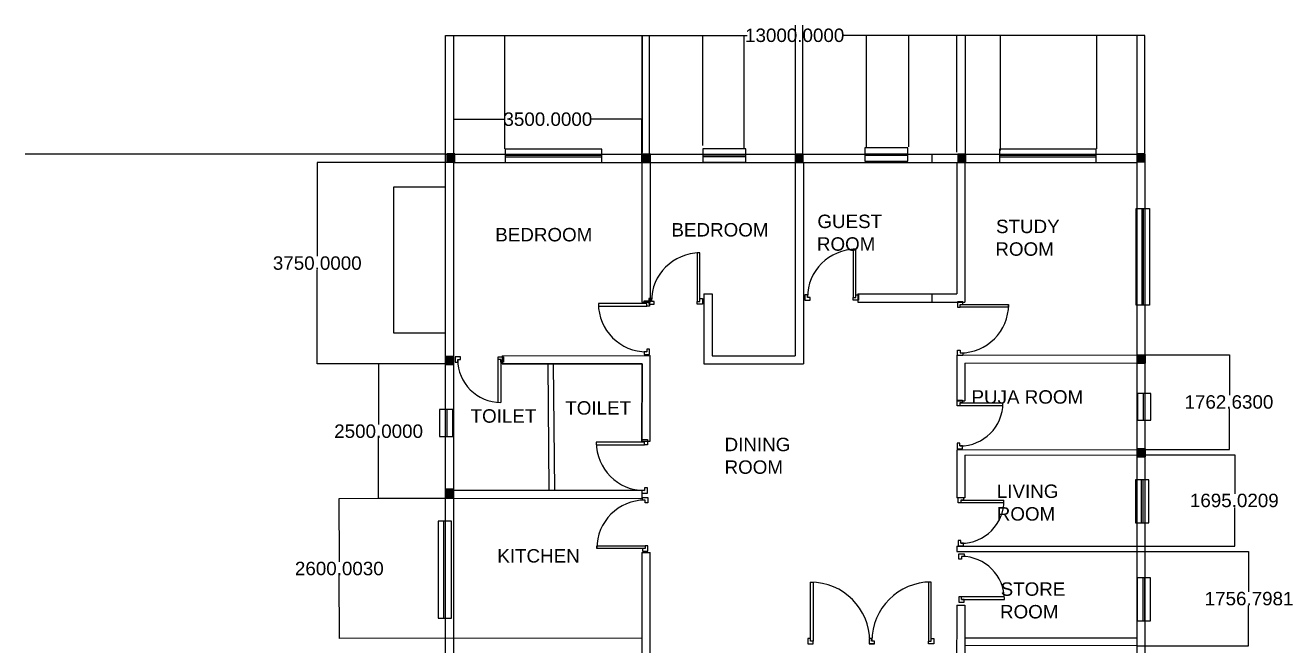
# Model space of a CAD drawing. Header units: millimetres. Extents: x 19768 to 100642, y -9270 to 68190.
# Drawn here: x 20670 to 43996, y 40473 to 52022 of the extents above; entities that cross this region are included whole.
import ezdxf

# ---------------------------------------------------------------- set-up
doc = ezdxf.new("R2010")
doc.units = ezdxf.units.MM
for name, color, linetype in [('chajha', 50, 'Continuous'), ('dimension', 80, 'Continuous'), ('doors', 200, 'Continuous'), ('projection', 255, 'Continuous'), ('text', 240, 'Continuous'), ('wall', 30, 'Continuous'), ('windows', 140, 'Continuous')]:
    doc.layers.add(name, color=color, linetype=linetype)
doc.styles.get("Standard").update_dxf_attribs({"font": 'arial.ttf', "height": 500})

msp = doc.modelspace()

# ---------------------------------------------------------------- hatches: boundary and pattern name
at = {"layer": 'projection', "true_color": 0x9898cc}
h = msp.add_hatch(color=253, dxfattribs=at)
h.dxf.hatch_style = 1
h.paths.add_polyline_path([(28506.76462085627, 49480), (28656.76462085627, 49480), (28656.76462085627, 49630), (28506.76462085627, 49630)])
at = {"layer": 'projection', "true_color": 0xf26722}
h = msp.add_hatch(color=30, dxfattribs=at)
h.dxf.hatch_style = 1
h.paths.add_polyline_path([(28506.76462085627, 49480), (28656.76462085627, 49480), (28656.76462085627, 49630), (28506.76462085627, 49630)])
at = {"layer": 'projection', "true_color": 0x9898cc}
h = msp.add_hatch(color=253, dxfattribs=at)
h.dxf.hatch_style = 1
h.paths.add_polyline_path([(32146.76462085627, 49470), (32296.76462085627, 49470), (32296.76462085627, 49620), (32146.76462085627, 49620)])
at = {"layer": 'projection', "true_color": 0xf26722}
h = msp.add_hatch(color=30, dxfattribs=at)
h.dxf.hatch_style = 1
h.paths.add_polyline_path([(32146.76462085627, 49470), (32296.76462085627, 49470), (32296.76462085627, 49620), (32146.76462085627, 49620)])
at = {"layer": 'projection', "true_color": 0x9898cc}
h = msp.add_hatch(color=253, dxfattribs=at)
h.dxf.hatch_style = 1
h.paths.add_polyline_path([(34986.76462085627, 49470), (35136.76462085627, 49470), (35136.76462085627, 49620), (34986.76462085627, 49620)])
at = {"layer": 'projection', "true_color": 0xf26722}
h = msp.add_hatch(color=30, dxfattribs=at)
h.dxf.hatch_style = 1
h.paths.add_polyline_path([(34986.76462085627, 49470), (35136.76462085627, 49470), (35136.76462085627, 49620), (34986.76462085627, 49620)])
at = {"layer": 'projection', "true_color": 0x9898cc}
h = msp.add_hatch(color=253, dxfattribs=at)
h.dxf.hatch_style = 1
h.paths.add_polyline_path([(38006.76462085627, 49470), (38156.76462085627, 49470), (38156.76462085627, 49620), (38006.76462085627, 49620)])
at = {"layer": 'projection', "true_color": 0xf26722}
h = msp.add_hatch(color=30, dxfattribs=at)
h.dxf.hatch_style = 1
h.paths.add_polyline_path([(38006.76462085627, 49470), (38156.76462085627, 49470), (38156.76462085627, 49620), (38006.76462085627, 49620)])
at = {"layer": 'projection', "true_color": 0x9898cc}
h = msp.add_hatch(color=253, dxfattribs=at)
h.dxf.hatch_style = 1
h.paths.add_polyline_path([(41336.76462085627, 49480), (41486.76462085627, 49480), (41486.76462085627, 49630), (41336.76462085627, 49630)])
at = {"layer": 'projection', "true_color": 0xf26722}
h = msp.add_hatch(color=30, dxfattribs=at)
h.dxf.hatch_style = 1
h.paths.add_polyline_path([(41336.76462085627, 49480), (41486.76462085627, 49480), (41486.76462085627, 49630), (41336.76462085627, 49630)])
at = {"layer": 'projection', "true_color": 0x9898cc}
h = msp.add_hatch(color=253, dxfattribs=at)
h.dxf.hatch_style = 1
h.paths.add_polyline_path([(28486.76462085627, 45710), (28636.76462085627, 45710), (28636.76462085627, 45860), (28486.76462085627, 45860)])
at = {"layer": 'projection', "true_color": 0xf26722}
h = msp.add_hatch(color=30, dxfattribs=at)
h.dxf.hatch_style = 1
h.paths.add_polyline_path([(28486.76462085627, 45710), (28636.76462085627, 45710), (28636.76462085627, 45860), (28486.76462085627, 45860)])
at = {"layer": 'projection', "true_color": 0x9898cc}
h = msp.add_hatch(color=253, dxfattribs=at)
h.dxf.hatch_style = 1
h.paths.add_polyline_path([(41346.76462085627, 45730), (41496.76462085627, 45730), (41496.76462085627, 45880), (41346.76462085627, 45880)])
at = {"layer": 'projection', "true_color": 0xf26722}
h = msp.add_hatch(color=30, dxfattribs=at)
h.dxf.hatch_style = 1
h.paths.add_polyline_path([(41346.76462085627, 45730), (41496.76462085627, 45730), (41496.76462085627, 45880), (41346.76462085627, 45880)])
at = {"layer": 'projection', "true_color": 0x9898cc}
h = msp.add_hatch(color=253, dxfattribs=at)
h.dxf.hatch_style = 1
h.paths.add_polyline_path([(41346.76462085627, 43990), (41496.76462085627, 43990), (41496.76462085627, 44140), (41346.76462085627, 44140)])
at = {"layer": 'projection', "true_color": 0xf26722}
h = msp.add_hatch(color=30, dxfattribs=at)
h.dxf.hatch_style = 1
h.paths.add_polyline_path([(41346.76462085627, 43990), (41496.76462085627, 43990), (41496.76462085627, 44140), (41346.76462085627, 44140)])
at = {"layer": 'projection', "true_color": 0x9898cc}
h = msp.add_hatch(color=253, dxfattribs=at)
h.dxf.hatch_style = 1
h.paths.add_polyline_path([(28476.76462085627, 43240), (28626.76462085627, 43240), (28626.76462085627, 43390), (28476.76462085627, 43390)])
at = {"layer": 'projection', "true_color": 0xf26722}
h = msp.add_hatch(color=30, dxfattribs=at)
h.dxf.hatch_style = 1
h.paths.add_polyline_path([(28476.76462085627, 43240), (28626.76462085627, 43240), (28626.76462085627, 43390), (28476.76462085627, 43390)])

# ---------------------------------------------------------------- linework, layer by layer
at = {"layer": 'chajha'}
msp.add_lwpolyline([(27520.92415479338, 46296.35129362321), (28486.76462085627, 46296.35129362321), (28486.76462085627, 49005.38857436262), (27520.92415479338, 49005.38857436262)], close=True, dxfattribs=at)
at = {"layer": 'dimension'}
for p, q in [((28486.76462085627, 49617.77561996401), (28486.76462085627, 51830.18)), ((28486.94462085627, 51830), (34091.46657174303, 51830)), ((41486.58462085627, 51830), (35882.0626699695, 51830)), ((41486.76462085627, 49617.77561996401), (41486.76462085627, 51830.18)), ((28636.76462085627, 49467.77561996401), (28636.76462085627, 50270.18)), ((28636.94462085627, 50270), (29576.9031338167, 50270)), ((32136.58462085627, 50270), (31196.62610789583, 50270)), ((32136.76462085627, 49467.77561996401), (32136.76462085627, 50270.18)), ((28486.70212085628, 49617.71311996404), (20669.82000000001, 49617.71311996404)), ((28636.70212085628, 49467.71311996404), (26099.82000000003, 49467.71311996404)), ((26100.00000000003, 49467.53311996404), (26100.00000000003, 47720.53163292447)), ((28486.76462085627, 49617.71311996401), (41486.76462085627, 49617.71311996401)), ((28486.76462085627, 28617.71311996401), (28486.76462085627, 49617.71311996401)), ((41486.76462085627, 49617.71311996401), (41486.76462085627, 28617.71311996401)), ((26100.00000000003, 45717.89311996403), (26100.00000000003, 47464.89460700359)), ((41336.59161113141, 45887.65287463659), (43058.13835543521, 45890.35581708457)), ((43057.95863826865, 45890.17553469486), (43059.14139332813, 45136.86015298125)), ((28636.70212085628, 45717.71311996403), (26099.82000000003, 45717.71311996403)), ((28636.70212093329, 45717.71302183499), (27236.1530879556, 45715.51406706118)), ((27236.33337034532, 45715.33434989462), (27238.09511847178, 44593.24913729287)), ((43060.72551545529, 44127.90774534675), (43059.54276039581, 44881.22312706037)), ((27240.25796591929, 43215.69743083026), (27238.49621779283, 44337.78264343202)), ((41339.35905354119, 44125.02508573221), (43060.90579784501, 44127.72802818019)), ((41336.82712085628, 44025.02088904569), (43160.18000000004, 44025.02088904569)), ((43160.00000000004, 44024.84088904568), (43160.00000000004, 43305.24369145327)), ((28636.70212115267, 43217.70984609723), (26503.59538663941, 43211.14040499085)), ((26503.77594013862, 43210.96096019733), (26507.38540039556, 42038.96415600264)), ((28640.62728173043, 43217.71610321435), (27240.07824875273, 43215.51714844054)), ((43160.00000000004, 42330.18000000001), (43160.00000000004, 43049.77719759243)), ((41336.82712085628, 42330.00000000001), (43160.18000000004, 42330.00000000001)), ((41336.82712085628, 42230.00000000001), (43410.18000000003, 42230.00000000001)), ((43410.00000000003, 42229.82000000001), (43410.00000000003, 41479.3341874047)), ((26511.78215945908, 40611.3303258871), (26508.17269920214, 41783.32713008178)), ((43410.00000000003, 40473.38188094855), (43410.00000000003, 41223.86769354386)), ((28644.70944917881, 40617.71921349427), (26511.60271466556, 40611.14977238789)), ((41336.82712085628, 40473.20188094855), (43410.18000000003, 40473.20188094855))]:
    msp.add_line(p, q, dxfattribs=at)
for points in [[(28486.94462085627, 51830.03), (28486.94462085627, 51829.97), (28486.76462085627, 51830)], [(41486.58462085627, 51830.03), (41486.58462085627, 51829.97), (41486.76462085627, 51830)], [(28636.94462085627, 50270.03), (28636.94462085627, 50269.97), (28636.76462085627, 50270)], [(32136.58462085627, 50270.03), (32136.58462085627, 50269.97), (32136.76462085627, 50270)], [(20669.97000000001, 49617.53311996404), (20670.03000000001, 49617.53311996404), (20670.00000000001, 49617.71311996404)], [(26099.97000000003, 49467.53311996404), (26100.03000000003, 49467.53311996404), (26100.00000000003, 49467.71311996404)], [(43057.98863823168, 45890.17558179679), (43057.92863830563, 45890.17548759293), (43057.95835565707, 45890.355534473)], [(26099.97000000003, 45717.89311996403), (26100.03000000003, 45717.89311996403), (26100.00000000003, 45717.71311996403)], [(27236.36337030834, 45715.33439699655), (27236.30337038229, 45715.33430279269), (27236.33308773374, 45715.51434967276)], [(43060.75551541831, 44127.90779244868), (43060.69551549227, 44127.90769824482), (43060.72579806687, 44127.72774556862)], [(43159.97000000004, 44024.84088904568), (43160.03000000004, 44024.84088904568), (43160.00000000004, 44025.02088904569)], [(26503.80593999635, 43210.96105258948), (26503.7459402809, 43210.96086780519), (26503.77538578578, 43211.14095934369)], [(27240.28796588231, 43215.69747793219), (27240.22796595627, 43215.69738372833), (27240.25824853087, 43215.51743105212)], [(43159.97000000004, 42330.18000000001), (43160.03000000004, 42330.18000000001), (43160.00000000004, 42330.00000000001)], [(43409.97000000003, 42229.82000000001), (43410.03000000003, 42229.82000000001), (43410.00000000003, 42230.00000000001)], [(26511.8121593168, 40611.33041827925), (26511.75215960135, 40611.33023349496), (26511.78271381192, 40611.15032674074)], [(43409.97000000003, 40473.38188094855), (43410.03000000003, 40473.38188094855), (43410.00000000003, 40473.20188094855)]]:
    msp.add_solid(points, dxfattribs=at)
at = {"layer": 'doors'}
for p, q in [((36113.05803951899, 47852.93839944125), (36063.05803951899, 47852.93839944125)), ((36063.05803951899, 47852.93839944125), (36063.05803951899, 46952.93839944125)), ((36113.05803951899, 46952.93839944125), (36113.05803951899, 47852.93839944125)), ((33213.05803951899, 47782.93839944125), (33163.05803951899, 47782.93839944125)), ((33163.05803951899, 47782.93839944125), (33163.05803951899, 46882.93839944125)), ((33213.05803951899, 46882.93839944125), (33213.05803951899, 47782.93839944125)), ((32177.06160055875, 46843.05803951899), (32177.06160055875, 46893.05803951899)), ((32177.06160055875, 46893.05803951899), (32277.06160055875, 46893.05803951899)), ((32313.05803951899, 46932.93839944125), (32263.05803951899, 46932.93839944125)), ((32263.05803951899, 46932.93839944125), (32263.05803951899, 46832.93839944125)), ((32277.06160055875, 46893.05803951899), (32277.06160055875, 46793.05803951899)), ((32313.05803951899, 46882.93839944125), (32313.05803951899, 46932.93839944125)), ((33213.05803951899, 46882.93839944125), (33213.05803951899, 46932.93839944125)), ((33213.05803951899, 46932.93839944125), (33263.05803951899, 46932.93839944125)), ((33263.05803951899, 46932.93839944125), (33263.05803951899, 46832.93839944125)), ((35213.05803951899, 47002.93839944125), (35163.05803951899, 47002.93839944125)), ((35163.05803951899, 47002.93839944125), (35163.05803951899, 46902.93839944125)), ((35163.05803951899, 46902.93839944125), (35263.05803951899, 46902.93839944125)), ((35213.05803951899, 46952.93839944125), (35213.05803951899, 47002.93839944125)), ((35263.05803951899, 46952.93839944125), (35213.05803951899, 46952.93839944125)), ((35263.05803951899, 46902.93839944125), (35263.05803951899, 46952.93839944125)), ((36063.05803951899, 46952.93839944125), (36113.05803951899, 46952.93839944125)), ((36063.05803951899, 46902.93839944125), (36063.05803951899, 46952.93839944125)), ((36163.05803951899, 46902.93839944125), (36063.05803951899, 46902.93839944125)), ((36113.05803951899, 46952.93839944125), (36113.05803951899, 47002.93839944125)), ((36113.05803951899, 47002.93839944125), (36163.05803951899, 47002.93839944125)), ((36163.05803951899, 47002.93839944125), (36163.05803951899, 46902.93839944125)), ((31327.06160055875, 46843.05803951899), (31327.06160055875, 46793.05803951899)), ((32227.06160055875, 46843.05803951899), (31327.06160055875, 46843.05803951899)), ((31327.06160055875, 46793.05803951899), (32227.06160055875, 46793.05803951899)), ((32227.06160055875, 46843.05803951899), (32177.06160055875, 46843.05803951899)), ((32227.06160055875, 46793.05803951899), (32227.06160055875, 46843.05803951899)), ((32277.06160055875, 46793.05803951899), (32227.06160055875, 46793.05803951899)), ((32263.05803951899, 46832.93839944125), (32363.05803951899, 46832.93839944125)), ((32363.05803951899, 46882.93839944125), (32313.05803951899, 46882.93839944125)), ((32363.05803951899, 46832.93839944125), (32363.05803951899, 46882.93839944125)), ((33163.05803951899, 46882.93839944125), (33213.05803951899, 46882.93839944125)), ((33163.05803951899, 46832.93839944125), (33163.05803951899, 46882.93839944125)), ((33263.05803951899, 46832.93839944125), (33163.05803951899, 46832.93839944125)), ((38102.93839944125, 46873.05803951899), (38002.93839944125, 46873.05803951899)), ((38002.93839944125, 46873.05803951899), (38002.93839944125, 46773.05803951899)), ((38002.93839944125, 46773.05803951899), (38052.93839944125, 46773.05803951899)), ((38052.93839944125, 46773.05803951899), (38052.93839944125, 46823.05803951899)), ((38052.93839944125, 46823.05803951899), (38102.93839944125, 46823.05803951899)), ((38052.93839944125, 46823.05803951899), (38952.93839944125, 46823.05803951899)), ((38952.93839944125, 46773.05803951899), (38052.93839944125, 46773.05803951899)), ((38102.93839944125, 46823.05803951899), (38102.93839944125, 46873.05803951899)), ((38952.93839944125, 46823.05803951899), (38952.93839944125, 46773.05803951899)), ((32227.06160055875, 45993.05803951899), (32227.06160055875, 45943.05803951899)), ((32277.06160055875, 45993.05803951899), (32227.06160055875, 45993.05803951899)), ((32277.06160055875, 45893.05803951899), (32277.06160055875, 45993.05803951899)), ((38002.93839944125, 45873.05803951899), (38002.93839944125, 45973.05803951899)), ((38002.93839944125, 45973.05803951899), (38052.93839944125, 45973.05803951899)), ((38052.93839944125, 45973.05803951899), (38052.93839944125, 45923.05803951899)), ((28762.17984273109, 45852.9252451879), (28662.17984273109, 45852.9252451879)), ((28662.17984273109, 45852.9252451879), (28662.17984273109, 45752.9252451879)), ((28662.17984273109, 45752.9252451879), (28712.17984273109, 45752.9252451879)), ((28712.17984273109, 45752.9252451879), (28712.17984273109, 45802.9252451879)), ((28712.17984273109, 45802.9252451879), (28762.17984273109, 45802.9252451879)), ((28762.17984273109, 45802.9252451879), (28762.17984273109, 45852.9252451879)), ((29462.17984273109, 45802.9252451879), (29462.17984273109, 45852.9252451879)), ((29462.17984273109, 45852.9252451879), (29562.17984273109, 45852.9252451879)), ((29462.17984273109, 45002.9252451879), (29462.17984273109, 45802.9252451879)), ((29512.17984273109, 45802.9252451879), (29462.17984273109, 45802.9252451879)), ((29512.17984273109, 45802.9252451879), (29512.17984273109, 45002.9252451879)), ((29512.17984273109, 45752.9252451879), (29512.17984273109, 45802.9252451879)), ((29562.17984273109, 45752.9252451879), (29512.17984273109, 45752.9252451879)), ((29562.17984273109, 45852.9252451879), (29562.17984273109, 45752.9252451879)), ((32227.06160055875, 45943.05803951899), (32177.06160055875, 45943.05803951899)), ((32177.06160055875, 45943.05803951899), (32177.06160055875, 45893.05803951899)), ((32177.06160055875, 45893.05803951899), (32277.06160055875, 45893.05803951899)), ((38102.93839944125, 45873.05803951899), (38002.93839944125, 45873.05803951899)), ((38052.93839944125, 45923.05803951899), (38102.93839944125, 45923.05803951899)), ((38102.93839944125, 45923.05803951899), (38102.93839944125, 45873.05803951899)), ((37997.0747548121, 44942.17984273109), (37997.0747548121, 45042.17984273109)), ((37997.0747548121, 45042.17984273109), (38097.0747548121, 45042.17984273109)), ((38097.0747548121, 45042.17984273109), (38097.0747548121, 44992.17984273109)), ((38047.0747548121, 44942.17984273109), (37997.0747548121, 44942.17984273109)), ((38047.0747548121, 44992.17984273109), (38847.0747548121, 44992.17984273109)), ((38097.0747548121, 44992.17984273109), (38047.0747548121, 44992.17984273109)), ((38047.0747548121, 44992.17984273109), (38047.0747548121, 44942.17984273109)), ((38847.0747548121, 44942.17984273109), (38047.0747548121, 44942.17984273109)), ((31287.06160055875, 44263.05803951899), (31287.06160055875, 44213.05803951899)), ((32187.06160055875, 44263.05803951899), (31287.06160055875, 44263.05803951899)), ((31287.06160055875, 44213.05803951899), (32187.06160055875, 44213.05803951899)), ((32137.06160055875, 44263.05803951899), (32137.06160055875, 44313.05803951899)), ((32137.06160055875, 44313.05803951899), (32237.06160055875, 44313.05803951899)), ((32187.06160055875, 44263.05803951899), (32137.06160055875, 44263.05803951899)), ((32187.06160055875, 44213.05803951899), (32187.06160055875, 44263.05803951899)), ((32237.06160055875, 44213.05803951899), (32187.06160055875, 44213.05803951899)), ((32237.06160055875, 44313.05803951899), (32237.06160055875, 44213.05803951899)), ((38047.0747548121, 44242.17984273109), (37997.0747548121, 44242.17984273109)), ((37997.0747548121, 44242.17984273109), (37997.0747548121, 44142.17984273109)), ((37997.0747548121, 44142.17984273109), (38097.0747548121, 44142.17984273109)), ((38047.0747548121, 44192.17984273109), (38047.0747548121, 44242.17984273109)), ((38097.0747548121, 44192.17984273109), (38047.0747548121, 44192.17984273109)), ((38097.0747548121, 44142.17984273109), (38097.0747548121, 44192.17984273109)), ((32187.06160055875, 43413.05803951899), (32187.06160055875, 43363.05803951899)), ((32237.06160055875, 43413.05803951899), (32187.06160055875, 43413.05803951899)), ((32237.06160055875, 43313.05803951899), (32237.06160055875, 43413.05803951899)), ((32187.06160055875, 43363.05803951899), (32137.06160055875, 43363.05803951899)), ((32137.06160055875, 43363.05803951899), (32137.06160055875, 43313.05803951899)), ((32137.06160055875, 43313.05803951899), (32237.06160055875, 43313.05803951899)), ((32147.06160055875, 43186.94196048101), (32147.06160055875, 43236.94196048101)), ((32147.06160055875, 43236.94196048101), (32247.06160055875, 43236.94196048101)), ((32197.06160055875, 43186.94196048101), (32147.06160055875, 43186.94196048101)), ((32197.06160055875, 43136.94196048101), (32197.06160055875, 43186.94196048101)), ((32247.06160055875, 43236.94196048101), (32247.06160055875, 43136.94196048101)), ((38017.0747548121, 43132.17984273109), (38017.0747548121, 43232.17984273109)), ((38017.0747548121, 43232.17984273109), (38117.0747548121, 43232.17984273109)), ((38067.0747548121, 43182.17984273109), (38867.0747548121, 43182.17984273109)), ((38117.0747548121, 43182.17984273109), (38067.0747548121, 43182.17984273109)), ((38067.0747548121, 43182.17984273109), (38067.0747548121, 43132.17984273109)), ((38117.0747548121, 43232.17984273109), (38117.0747548121, 43182.17984273109)), ((32247.06160055875, 43136.94196048101), (32197.06160055875, 43136.94196048101)), ((38067.0747548121, 43132.17984273109), (38017.0747548121, 43132.17984273109)), ((38867.0747548121, 43132.17984273109), (38067.0747548121, 43132.17984273109)), ((31297.06160055875, 42286.94196048101), (31297.06160055875, 42336.94196048101)), ((31297.06160055875, 42336.94196048101), (32197.06160055875, 42336.94196048101)), ((32197.06160055875, 42286.94196048101), (31297.06160055875, 42286.94196048101)), ((32197.06160055875, 42286.94196048101), (32147.06160055875, 42286.94196048101)), ((32147.06160055875, 42286.94196048101), (32147.06160055875, 42236.94196048101)), ((32147.06160055875, 42236.94196048101), (32247.06160055875, 42236.94196048101)), ((32197.06160055875, 42336.94196048101), (32197.06160055875, 42286.94196048101)), ((32247.06160055875, 42336.94196048101), (32197.06160055875, 42336.94196048101)), ((32247.06160055875, 42236.94196048101), (32247.06160055875, 42336.94196048101)), ((38067.0747548121, 42432.17984273109), (38017.0747548121, 42432.17984273109)), ((38017.0747548121, 42432.17984273109), (38017.0747548121, 42332.17984273109)), ((38017.0747548121, 42332.17984273109), (38117.0747548121, 42332.17984273109)), ((38067.0747548121, 42382.17984273109), (38067.0747548121, 42432.17984273109)), ((38117.0747548121, 42382.17984273109), (38067.0747548121, 42382.17984273109)), ((38117.0747548121, 42332.17984273109), (38117.0747548121, 42382.17984273109)), ((38024.74062888006, 42087.82015726891), (38024.74062888006, 42187.82015726891)), ((38024.74062888006, 42187.82015726891), (38124.74062888006, 42187.82015726891)), ((38074.74062888006, 42087.82015726891), (38024.74062888006, 42087.82015726891)), ((38124.74062888006, 42137.82015726891), (38074.74062888006, 42137.82015726891)), ((38074.74062888006, 42137.82015726891), (38074.74062888006, 42087.82015726891)), ((38124.74062888006, 42187.82015726891), (38124.74062888006, 42137.82015726891)), ((35271.55047629529, 40559.12748180868), (35271.55047629529, 41659.12748180868)), ((35271.55047629529, 41659.12748180868), (35321.55047629529, 41659.12748180868)), ((35321.55047629529, 41659.12748180868), (35321.55047629528, 40559.12748180868)), ((37510.87251819132, 41661.99566315708), (37460.87251819132, 41661.99566315708)), ((37460.87251819132, 41661.99566315708), (37460.87251819133, 40561.99566315708)), ((37510.87251819132, 40561.99566315708), (37510.87251819132, 41661.99566315708)), ((38074.74062888006, 41387.82015726891), (38024.74062888006, 41387.82015726891)), ((38024.74062888006, 41387.82015726891), (38024.74062888006, 41287.82015726891)), ((38024.74062888006, 41287.82015726891), (38124.74062888006, 41287.82015726891)), ((38874.74062888006, 41387.82015726891), (38074.74062888006, 41387.82015726891)), ((38074.74062888006, 41337.82015726891), (38074.74062888006, 41387.82015726891)), ((38074.74062888006, 41337.82015726891), (38874.74062888006, 41337.82015726891)), ((38124.74062888006, 41337.82015726891), (38074.74062888006, 41337.82015726891)), ((38124.74062888006, 41287.82015726891), (38124.74062888006, 41337.82015726891)), ((35271.55047629529, 40609.12748180868), (35221.55047629529, 40609.12748180868)), ((35221.55047629529, 40609.12748180868), (35221.55047629529, 40509.12748180868)), ((35271.55047629529, 40559.12748180868), (35271.55047629529, 40609.12748180868)), ((36410.87251819133, 40611.99566315708), (36360.87251819133, 40611.99566315708)), ((36360.87251819133, 40611.99566315708), (36360.87251819133, 40511.99566315708)), ((36410.87251819133, 40561.99566315708), (36410.87251819133, 40611.99566315708)), ((37510.87251819132, 40561.99566315708), (37510.87251819132, 40611.99566315708)), ((37510.87251819132, 40611.99566315708), (37560.87251819132, 40611.99566315708)), ((37560.87251819132, 40611.99566315708), (37560.87251819132, 40511.99566315708)), ((35221.55047629529, 40509.12748180868), (35321.55047629528, 40509.12748180868)), ((35221.55047629529, 40509.12748180868), (35321.55047629528, 40509.12748180868)), ((35321.55047629528, 40559.12748180868), (35271.55047629529, 40559.12748180868)), ((35321.55047629528, 40509.12748180868), (35321.55047629528, 40559.12748180868)), ((36460.87251819133, 40511.99566315708), (36360.87251819133, 40511.99566315708)), ((36360.87251819133, 40511.99566315708), (36460.87251819133, 40511.99566315708)), ((36460.87251819133, 40561.99566315708), (36410.87251819133, 40561.99566315708)), ((36460.87251819133, 40511.99566315708), (36460.87251819133, 40561.99566315708)), ((37460.87251819133, 40511.99566315708), (37460.87251819133, 40561.99566315708)), ((37460.87251819133, 40561.99566315708), (37510.87251819132, 40561.99566315708)), ((37560.87251819132, 40511.99566315708), (37460.87251819133, 40511.99566315708)), ((37560.87251819132, 40511.99566315708), (37460.87251819133, 40511.99566315708))]:
    msp.add_line(p, q, dxfattribs=at)
for centre, radius, start, end in [((36113.05803951899, 46952.93839944125), 900, 90, 180), ((33213.05803951899, 46882.93839944125), 900, 90, 180), ((32227.06160055875, 46843.05803951899), 900, 180, 270), ((38052.93839944125, 46823.05803951899), 900, 270, 0), ((29512.17984273109, 45802.9252451879), 800, 180, 270), ((38047.0747548121, 44992.17984273109), 800, 270, 0), ((32187.06160055875, 44263.05803951899), 900, 180, 270), ((32197.06160055875, 42286.94196048101), 900, 90, 180), ((38067.0747548121, 43182.17984273109), 800, 270, 0), ((38074.74062888006, 41337.82015726891), 800, 0, 90), ((35271.55047629529, 40559.12748180868), 1100, 0, 90), ((37510.87251819132, 40561.99566315708), 1100, 90, 180)]:
    msp.add_arc(centre, radius, start, end, dxfattribs=at)
at = {"layer": 'projection'}
for p, q in [((34990, 49640), (34990, 52022.09594631213)), ((35130, 49610), (35130, 52022.09594631213)), ((28636.76462085627, 49617.71311996401), (28636.76462085627, 51830.00000000001)), ((29590, 51720), (29590, 51830)), ((32140, 49630), (32140, 51830.00000000001)), ((32140, 51830.00000000001), (32140, 49650)), ((32280, 49610), (32280, 51830.00000000001)), ((33270, 49780), (33270, 51830.00000000001)), ((34040, 49740), (34040, 51830.00000000001)), ((36310, 49760), (36310, 51830.00000000001)), ((37100, 49760), (37100, 51830.00000000001)), ((37990, 49660), (37990, 51830.00000000001)), ((38150, 49620), (38150, 51830.00000000001)), ((38800, 49690), (38800, 51830.00000000001)), ((40590, 49720), (40590, 51830.00000000001)), ((41340, 49620), (41340, 51830.00000000001)), ((29590, 49720), (29590, 51720)), ((28656.76462085627, 49480), (28656.76462085627, 49480)), ((28656.76462085627, 49480), (28656.76462085627, 49480)), ((28656.76462085627, 49480), (28656.76462085627, 49480)), ((28656.76462085627, 49480), (28656.76462085627, 49480)), ((32296.76462085627, 49470), (32296.76462085627, 49470)), ((32296.76462085627, 49470), (32296.76462085627, 49470)), ((32296.76462085627, 49470), (32296.76462085627, 49470)), ((32296.76462085627, 49470), (32296.76462085627, 49470)), ((35136.76462085627, 49470), (35136.76462085627, 49470)), ((35136.76462085627, 49470), (35136.76462085627, 49470)), ((35136.76462085627, 49470), (35136.76462085627, 49470)), ((35136.76462085627, 49470), (35136.76462085627, 49470)), ((37530, 49467.71311996401), (37529.99999999999, 49617.71311996401)), ((38156.76462085627, 49470), (38156.76462085627, 49470)), ((38156.76462085627, 49470), (38156.76462085627, 49470)), ((38156.76462085627, 49470), (38156.76462085627, 49470)), ((38156.76462085627, 49470), (38156.76462085627, 49470)), ((41486.76462085627, 49480), (41486.76462085627, 49480)), ((41486.76462085627, 49480), (41486.76462085627, 49480)), ((41486.76462085627, 49480), (41486.76462085627, 49480)), ((41486.76462085627, 49480), (41486.76462085627, 49480)), ((37530.00000000001, 46870), (37530, 47019.99999999999)), ((41496.76462085627, 45730), (41496.76462085627, 45730)), ((41496.76462085627, 45730), (41496.76462085627, 45730)), ((41496.76462085627, 45730), (41496.76462085627, 45730)), ((41496.76462085627, 45730), (41496.76462085627, 45730)), ((28636.76462085627, 45710), (28636.76462085627, 45710)), ((28636.76462085627, 45710), (28636.76462085627, 45710)), ((28636.76462085627, 45710), (28636.76462085627, 45710)), ((28636.76462085627, 45710), (28636.76462085627, 45710)), ((41496.76462085627, 43990), (41496.76462085627, 43990)), ((41496.76462085627, 43990), (41496.76462085627, 43990)), ((41496.76462085627, 43990), (41496.76462085627, 43990)), ((41496.76462085627, 43990), (41496.76462085627, 43990)), ((28626.76462085627, 43240), (28626.76462085627, 43240)), ((28626.76462085627, 43240), (28626.76462085627, 43240)), ((28626.76462085627, 43240), (28626.76462085627, 43240)), ((28626.76462085627, 43240), (28626.76462085627, 43240))]:
    msp.add_line(p, q, dxfattribs=at)
at = {"layer": 'wall'}
for p, q in [((28656.76462085627, 49630), (28506.76462085627, 49630)), ((28506.76462085627, 49630), (28506.76462085627, 49480)), ((28506.76462085627, 49480), (28656.76462085627, 49480)), ((28636.76462085627, 49467.71311996401), (41336.76462085627, 49467.71311996401)), ((28636.76462085627, 28767.71311996401), (28636.76462085627, 49467.71311996401)), ((28656.76462085627, 49480), (28656.76462085627, 49630)), ((32136.76462085627, 49467.71311996401), (32136.76462085627, 46870)), ((32296.76462085627, 49620), (32146.76462085627, 49620)), ((32146.76462085627, 49620), (32146.76462085627, 49470)), ((32146.76462085627, 49470), (32296.76462085627, 49470)), ((32286.76462085627, 49467.71311996401), (32286.76462085627, 46870)), ((32296.76462085627, 49470), (32296.76462085627, 49620)), ((35136.76462085627, 49620), (34986.76462085627, 49620)), ((34986.76462085627, 49620), (34986.76462085627, 49470)), ((34986.76462085627, 49470), (35136.76462085627, 49470)), ((34987.75479428307, 49467.71311996401), (34987.75479428307, 45869.99999999999)), ((35136.76462085627, 49470), (35136.76462085627, 49620)), ((35137.75479428307, 49467.71311996401), (35137.75479428307, 45717.71311996401)), ((37987.75479453902, 49467.7218825607), (37987.61180520779, 47020)), ((38156.76462085627, 49620), (38006.76462085627, 49620)), ((38006.76462085627, 49620), (38006.76462085627, 49470)), ((38006.76462085627, 49470), (38156.76462085627, 49470)), ((38137.75479428307, 49467.71311996401), (38137.60304286704, 46870)), ((38156.76462085627, 49470), (38156.76462085627, 49620)), ((41486.76462085627, 49630), (41336.76462085627, 49630)), ((41336.76462085627, 49630), (41336.76462085627, 49480)), ((41336.76462085627, 49480), (41486.76462085627, 49480)), ((41336.76462085627, 49467.71311996401), (41336.76462085627, 28767.71311996401)), ((41486.76462085627, 49480), (41486.76462085627, 49630)), ((33290, 47020.00000000001), (33290, 45719.99999999999)), ((33289.99999999999, 47020), (33440.00000000001, 47020.00000000001)), ((33440, 47020), (33440.00000000001, 45870)), ((36150.00000000001, 47020), (37987.61180520779, 47020)), ((36150, 47020.00000000001), (36150.00000000001, 46869.99999999999)), ((32136.76462085626, 46870), (32286.76462085627, 46869.99999999999)), ((36150, 46870), (38137.60304286703, 46870)), ((36910, 46870), (36910, 46870)), ((36910, 46870), (36910, 46870)), ((28636.76462085627, 45860), (28486.76462085627, 45860)), ((28486.76462085627, 45860), (28486.76462085627, 45710)), ((28636.52911120844, 45867.71293508125), (28636.76462085627, 45867.71328972857)), ((28636.52911120844, 45867.71293508125), (28636.76462085627, 45867.71293508125)), ((28636.76462085627, 45710), (28636.76462085627, 45860)), ((29540, 45869.07344636769), (32286.76462085627, 45873.20972160825)), ((29540, 45869.07344636769), (29540, 45719.13125935226)), ((29540, 45719.13125935226), (32137.75479428307, 45723.20990649104)), ((32137.75479428307, 45723.20990649104), (29540, 45719.13125935225)), ((30414.60372839193, 43373.20508558723), (30394.6064757318, 45720.47304814029)), ((30514.60009960315, 43374.05699203), (30494.60284694302, 45721.32495458306)), ((32114.5049132866, 45720), (32137.75479428307, 45720.00000000001)), ((32136.76462085627, 45723.20835185316), (32136.76462085627, 44280)), ((32136.76462085627, 45723.20835185316), (32136.76462085627, 45723.20835185316)), ((32137.75479428307, 45723.20990649104), (32137.00206478236, 44280)), ((32137.00206478236, 44280), (32137.75479428307, 45723.20990649104)), ((32137.75479428307, 45723.20990649104), (32137.75479428307, 45717.71311996401)), ((32137.75479428307, 45723.20990649104), (32137.75479428307, 45723.20990649104)), ((32286.76462085627, 44280), (32286.76462085627, 45873.20972160825)), ((33290, 45720), (35137.75479428307, 45720)), ((33440, 45870), (34987.75479428307, 45869.99999999999)), ((34987.75479428307, 45719.99999999999), (34987.75479428307, 45717.71311996401)), ((37987.54544639458, 45884.0556760957), (37987.49555475826, 45030)), ((37987.54544639457, 45884.0556760957), (41336.52911120844, 45887.65277650757)), ((38137.53660076742, 45732.62996143701), (38137.49555501422, 45029.99999999999)), ((38137.53660076741, 45732.62996143701), (41336.76462085627, 45737.65296139033)), ((41496.76462085627, 45880), (41346.76462085627, 45880)), ((41346.76462085627, 45880), (41346.76462085627, 45730)), ((41346.76462085627, 45730), (41496.76462085627, 45730)), ((41496.76462085627, 45730), (41496.76462085627, 45880)), ((28486.76462085627, 45710), (28636.76462085627, 45710)), ((28636.76462085627, 45717.71311996401), (28636.76462085627, 45717.71311996401)), ((28636.76462085627, 45717.71311996401), (28636.76462085627, 45717.71311996401)), ((28636.76462085627, 45717.71311996401), (28636.76462085627, 45717.71311996401)), ((37987.44243824306, 45030), (38137.49555501423, 45030)), ((32136.52911120844, 44280), (32286.76462085626, 44280)), ((37987.44243824305, 44120.74015879598), (37987.39040359789, 43230)), ((37987.44243824306, 44120.74015879598), (41339.29655361823, 44125.02498760319)), ((41496.76462085627, 44140), (41346.76462085627, 44140)), ((41346.76462085627, 44140), (41346.76462085627, 43990)), ((41496.76462085627, 43990), (41496.76462085627, 44140)), ((38137.4366079741, 44020.93198931994), (38137.39040385385, 43229.99999999999)), ((38137.4366079741, 44020.93198931994), (41339.45356005012, 44025.02511085836)), ((41346.76462085627, 43990), (41496.76462085627, 43990)), ((28626.76462085627, 43390), (28476.76462085627, 43390)), ((28476.76462085627, 43390), (28476.76462085627, 43240)), ((28626.76462085627, 43240), (28626.76462085627, 43390)), ((28476.76462085627, 43240), (28626.76462085627, 43240)), ((28640.45427200557, 43367.71601646061), (32136.76462085627, 43372.44351320012)), ((28640.45427200557, 43367.71601646061), (28640.45427200557, 43367.71601646061)), ((28640.6897816534, 43217.71620134337), (32136.76462085627, 43222.37479597379)), ((32136.52911120844, 43373.20508558723), (32136.52911120844, 43373.20508558723)), ((32136.52911120844, 43373.20508558723), (32136.52911120844, 43373.20508558723)), ((32136.76462085627, 43372.44351320012), (32136.76462085627, 43222.37479597378)), ((38137.39040385385, 43230), (37987.39040359789, 43230)), ((38137.22990947686, 43230), (38137.39040385385, 43230)), ((41336.76462085627, 43237.64988000717), (41340.6897816534, 43237.65604276968)), ((37987.33782801771, 42330), (37987.33198628658, 42230.00000000001)), ((37987.33198628658, 42230), (41486.76462085627, 42230)), ((37987.33782801771, 42329.99999999999), (41486.76462085627, 42330)), ((32136.76462085627, 42210), (32286.76462085627, 42210)), ((32136.76462085627, 42210), (32136.76462085627, 37355.37484229138)), ((32286.76462085627, 37355.01389271692), (32286.76462085627, 42210)), ((37987.27356897526, 41230), (37987.04640140915, 37341.29713083037)), ((37987.27356897526, 41230.00000000001), (38137.27356923121, 41230.00000000001)), ((38137.27356923121, 41230), (38137.04638057938, 37340.93618130604)), ((28644.77194888241, 40617.7194059779), (32136.52911120844, 40623.20169606578)), ((38137.23812171657, 40623.20188094852), (41336.76462085627, 40623.20188094853)), ((38137.22990947686, 40482.62300900673), (41345.00745853024, 40487.65943228697))]:
    msp.add_line(p, q, dxfattribs=at)
at = {"layer": 'windows'}
for p, q in [((31391.46795682848, 49713.27941814465), (29591.46795682848, 49713.27941814467)), ((29591.46795682848, 49713.27941814467), (29591.46795682848, 49463.27941814467)), ((31391.46795682848, 49463.27941814465), (31391.46795682848, 49713.27941814465)), ((34070, 49720), (33270, 49720)), ((33270, 49720), (33270, 49470)), ((34070, 49470), (34070, 49720)), ((37080, 49740), (36280, 49740)), ((36280, 49740), (36280, 49490)), ((37080, 49490), (37080, 49740)), ((40581.46795682848, 49713.27941814465), (38781.46795682848, 49713.27941814467)), ((38781.46795682848, 49713.27941814467), (38781.46795682848, 49463.27941814467)), ((40581.46795682848, 49463.27941814465), (40581.46795682848, 49713.27941814465)), ((29591.46795682848, 49603.27941814467), (31391.46795682848, 49603.27941814465)), ((29591.46795682848, 49603.27941814467), (31391.46795682848, 49603.27941814465)), ((29591.46795682848, 49573.27941814467), (31391.46795682848, 49573.27941814465)), ((29591.46795682848, 49463.27941814467), (31391.46795682848, 49463.27941814465)), ((33270, 49610), (34070, 49610)), ((33270, 49580), (34070, 49580)), ((33270, 49470), (34070, 49470)), ((36280, 49630), (37080, 49630)), ((36280, 49600), (37080, 49600)), ((36280, 49490), (37080, 49490)), ((38781.46795682848, 49603.27941814467), (40581.46795682848, 49603.27941814465)), ((38781.46795682848, 49603.27941814467), (40581.46795682848, 49603.27941814465)), ((38781.46795682848, 49573.27941814467), (40581.46795682848, 49573.27941814465)), ((38781.46795682848, 49463.27941814467), (40581.46795682848, 49463.27941814465)), ((41323.27941814467, 46811.46795682848), (41323.27941814465, 48611.46795682848)), ((41323.27941814465, 48611.46795682848), (41573.27941814465, 48611.46795682848)), ((41433.27941814467, 46811.46795682848), (41433.27941814465, 48611.46795682848)), ((41463.27941814467, 46811.46795682848), (41463.27941814465, 48611.46795682848)), ((41463.27941814467, 46811.46795682848), (41463.27941814465, 48611.46795682848)), ((41573.27941814465, 48611.46795682848), (41573.27941814467, 46811.46795682848)), ((41573.27941814467, 46811.46795682848), (41323.27941814467, 46811.46795682848)), ((41346.32703928344, 45171.66459214361), (41346.32703928344, 44671.66459214361)), ((41596.32703928344, 45171.66459214361), (41346.32703928344, 45171.66459214361)), ((41456.32703928344, 45171.66459214361), (41456.32703928344, 44671.66459214361)), ((41486.32703928344, 45171.66459214361), (41486.32703928344, 44671.66459214361)), ((41596.32703928344, 44671.66459214361), (41596.32703928344, 45171.66459214361)), ((28623.67296071656, 44868.33540785639), (28373.67296071656, 44868.33540785639)), ((28373.67296071656, 44868.33540785639), (28373.67296071656, 44368.33540785639)), ((28483.67296071656, 44368.33540785639), (28483.67296071656, 44868.33540785639)), ((28513.67296071656, 44368.33540785639), (28513.67296071656, 44868.33540785639)), ((28623.67296071656, 44368.33540785639), (28623.67296071656, 44868.33540785639)), ((41346.32703928344, 44671.66459214361), (41596.32703928344, 44671.66459214361)), ((28373.67296071656, 44368.33540785639), (28623.67296071656, 44368.33540785639)), ((41310, 43560), (41310, 42760)), ((41560, 43560), (41310, 43560)), ((41420, 43560), (41420, 42760)), ((41450, 43560), (41450, 42760)), ((41560, 42760), (41560, 43560)), ((28596.72058185535, 42791.46795682848), (28346.72058185535, 42791.46795682848)), ((28346.72058185535, 42791.46795682848), (28346.72058185533, 40991.46795682848)), ((28456.72058185533, 40991.46795682848), (28456.72058185535, 42791.46795682848)), ((28456.72058185533, 40991.46795682848), (28456.72058185535, 42791.46795682848)), ((28486.72058185533, 40991.46795682848), (28486.72058185535, 42791.46795682848)), ((28596.72058185533, 40991.46795682848), (28596.72058185535, 42791.46795682848)), ((41310, 42760), (41560, 42760)), ((41340, 41740), (41340, 40940)), ((41590, 41740), (41340, 41740)), ((41450, 41740), (41450, 40940)), ((41480, 41740), (41480, 40940)), ((41590, 40940), (41590, 41740)), ((28346.72058185533, 40991.46795682848), (28596.72058185533, 40991.46795682848)), ((41340, 40940), (41590, 40940))]:
    msp.add_line(p, q, dxfattribs=at)

# ---------------------------------------------------------------- texts
at = {"layer": 'dimension'}
for s, p in [('13000.0000', (34053.52792235695, 51707.21691678036)), ('3500.0000', (29562.32737665435, 50147.21691678036)), ('3750.0000', (25275.56275579812, 47469.93003674437)), ('1762.6300', (42223.22338654818, 44886.25855680117)), ('2500.0000', (26416.07534071075, 44342.64754111278)), ('1695.0209', (42323.19918144616, 43054.64209527318)), ('2600.0030', (25685.55872237729, 41788.36255982258)), ('1756.7981', (42597.58526603004, 41228.73259122461))]:
    msp.add_text(s, height=250, dxfattribs=at).set_placement(p)
at = {"layer": 'text'}
for s, height, p in [('BEDROOM', 2.5, (28636.50882276622, 49465.1687816284)), ('BEDROOM', 250, (32684.62258237938, 48089.23214957662)), ('GUEST', 250, (35398.33021013641, 48245.71304799677)), ('STUDY', 250, (38718.1309481897, 48151.9267213467)), ('BEDROOM', 250, (29409.99087266845, 47998.47563397357)), ('ROOM', 250, (35389.462543015, 47824.61254776939)), ('BEDROOM', 2.5, (29285.46405860942, 47850.18007953851)), ('ROOM', 250, (38706.36423604782, 47730.82622111932)), ('TOILET', 250, (30711.81446111869, 44775.56616643929)), ('PUJA ROOM', 250, (38262.40898916256, 44979.84082010238)), ('TOILET', 250, (28951.81446111869, 44625.56616643929)), ('DINING', 250, (33673.05593451569, 44095.73669849932)), ('ROOM', 250, (33672.54433833561, 43674.63619827194)), ('LIVING', 250, (38734.42019099591, 43225.73669849932)), ('ROOM', 250, (38732.54433833561, 42804.63619827194)), ('KITCHEN', 250, (29447.57829776697, 42024.07832521377)), ('STORE', 250, (38804.31105047749, 41405.56616643929)), ('ROOM', 250, (38792.54433833561, 40984.46566621192))]:
    msp.add_text(s, height=height, dxfattribs=at).set_placement(p)

doc.saveas('drawing.dxf')
